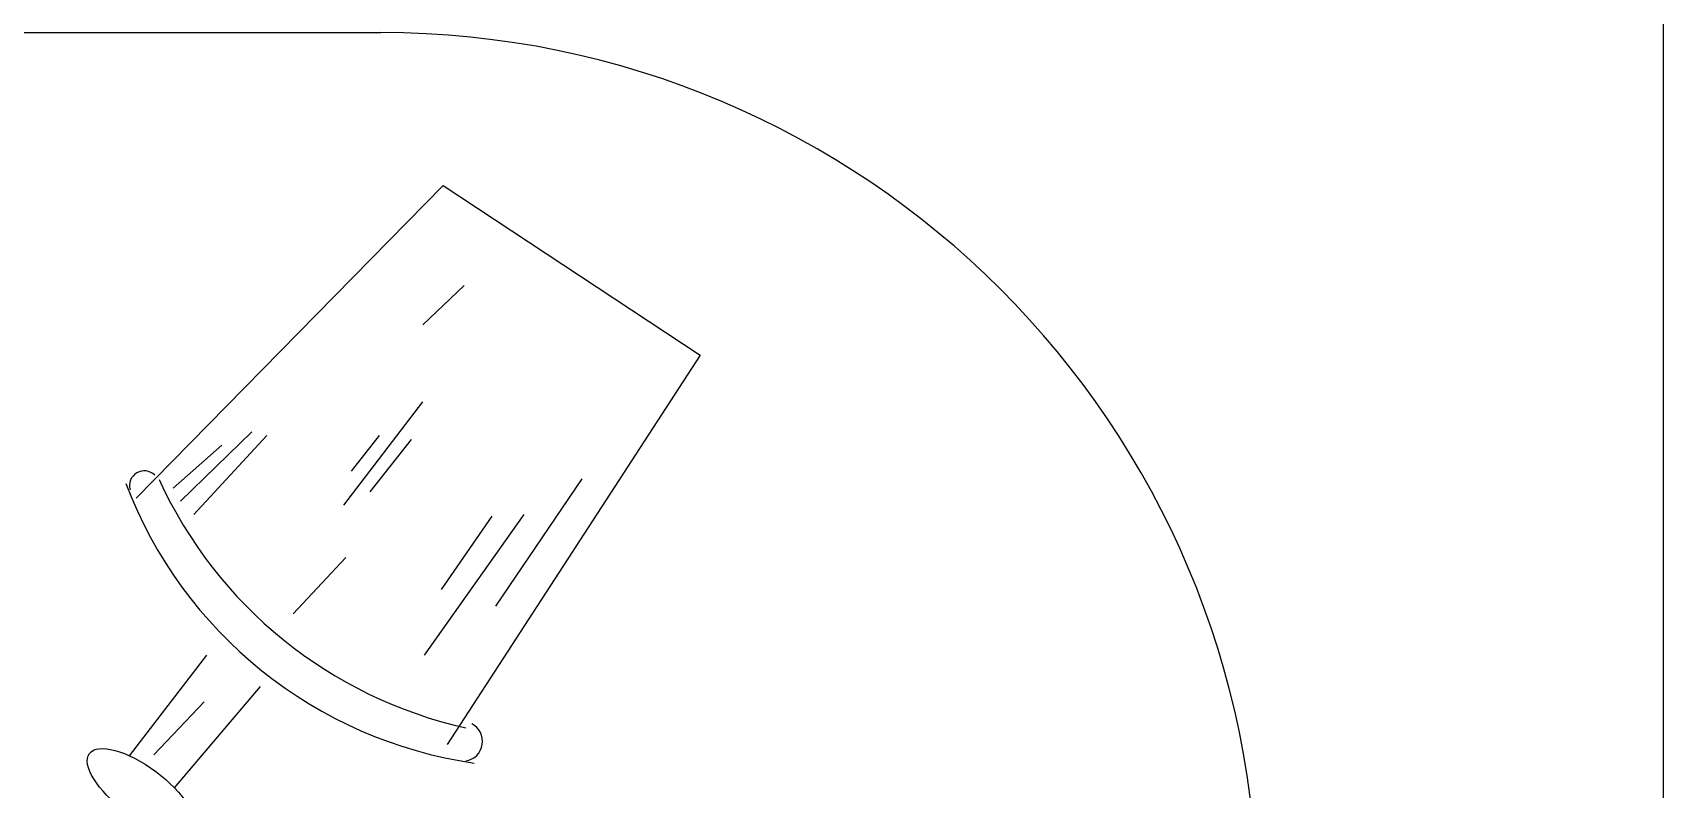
# Model space of a CAD drawing. Header units: millimetres. Extents: x 740 to 5908, y 1492 to 3373.
# Drawn here: x 5892.21 to 5907.8, y 2021.58 to 2028.81 of the extents above; entities that cross this region are included whole.
import ezdxf

# ---------------------------------------------------------------- set-up
doc = ezdxf.new("R2010")
doc.units = ezdxf.units.MM
doc.layers.add('ZMARCO', color=7, linetype='Continuous')

msp = doc.modelspace()

# ---------------------------------------------------------------- linework, layer by layer
for p, q in [((5872.915, 2028.814), (5895.54, 2028.814)), ((5893.2, 2024.363), (5896.134, 2027.353)), ((5896.134, 2027.353), (5898.592, 2025.729)), ((5895.94, 2026.018), (5896.335, 2026.394)), ((5898.592, 2025.729), (5896.173, 2022.007)), ((5895.186, 2024.296), (5895.94, 2025.282)), ((5893.624, 2024.332), (5894.306, 2024.995)), ((5893.552, 2024.457), (5894.019, 2024.87)), ((5893.75, 2024.206), (5894.45, 2024.96)), ((5895.258, 2024.619), (5895.527, 2024.96)), ((5895.437, 2024.421), (5895.832, 2024.924)), ((5896.64, 2023.328), (5897.466, 2024.547)), ((5895.958, 2022.861), (5896.91, 2024.206)), ((5896.12, 2023.489), (5896.604, 2024.188)), ((5894.701, 2023.256), (5895.204, 2023.794)), ((5893.135, 2021.898), (5893.874, 2022.859)), ((5893.565, 2021.592), (5894.389, 2022.562)), ((5893.367, 2021.906), (5893.851, 2022.415))]:
    msp.add_line(p, q)
for centre, radius, start, end in [((5895.54, 2020.434), 8.38, 0, 90), ((5893.277, 2024.481), 0.142, 44.4725, 195.9827), ((5897.273, 2026.302), 4.238, 204.5499, 257.4438), ((5897.035, 2025.992), 4.207, 200.752, 261.7439), ((5896.322, 2022.037), 0.19, 278.9022, 62.1516)]:
    msp.add_arc(centre, radius, start, end)
msp.add_ellipse((5893.243, 2021.555), major_axis=(-0.491, 0.364), ratio=0.392591)
at = {"layer": 'ZMARCO', "color": 7}
msp.add_lwpolyline([(3863.166, 1895.821), (5907.805, 1895.821), (5907.805, 3271.782), (3863.166, 3271.782)], close=True, dxfattribs=at)

doc.saveas('drawing.dxf')
